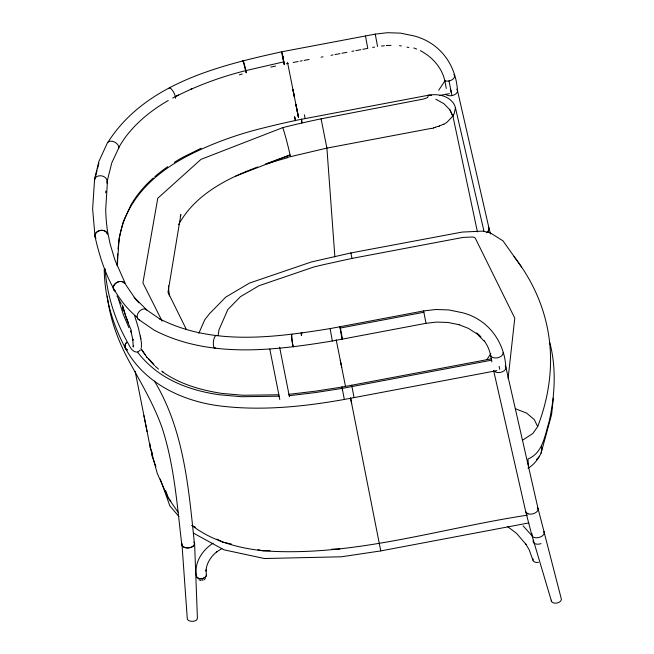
<?xml version="1.0" encoding="UTF-8"?>
<svg xmlns="http://www.w3.org/2000/svg" width="654" height="654" viewBox="0 0 654 654"><rect width="100%" height="100%" fill="white"/><g stroke="black" fill="none" stroke-linecap="round" stroke-linejoin="round"><path stroke-width="0.98" d="M528.342 465.354L527.974 459.002C542.984 452.936 544.725 435.482 549.041 422.026C554.813 396.038 556.636 368.554 549.785 342.598M496.893 370.622L344.331 399.455L341.993 387.021M94.478 180.978L92.631 208.945L95.018 236.544C101.738 266.431 112.913 297.251 137.209 317.386M117.262 265.761L119.126 238.326L123.295 221.608L131.029 204.865A141.37 88.388 -11.2 0 1 153.363 177.945M342.418 338.862L340.186 326.975M553.325 398.147L551.608 414.505L541.079 453.14C538.111 459.157 533.909 464.871 527.974 468.223M282.651 56.031L284.228 64.051L281.923 51.756L375.241 34.122L387.544 32.7L400.501 33.133L414.211 35.962C439.897 42.812 455.846 64.542 457.473 90.546L489.045 228.426L488.873 230.012L487.745 231.696M508.093 378.552L514.772 318.138L475.147 237.876L472.997 236.969L462.958 237.435L351.975 258.412L323.599 264.649L314.043 266.93L258.976 285.724L240.451 296.679L227.829 309.587L219.025 329.681L218.158 335.363M141.354 347.544L141.452 343.203L140.635 337.766M221.951 548.51L216.368 552.107L216.932 551.657C210.964 556.423 206.402 563.29 205.961 571.073L206.108 569.904L206.329 575.822C204.563 578.847 199.862 579.771 197.099 577.613L196.511 576.485A43.131 33.656 -9.9 0 1 213.196 543.098M105.654 192.824L105.883 191.05M206.476 574.604L206.312 575.872C204.498 578.855 199.805 579.787 197.058 577.572L196.511 576.485M120.745 231.205A181.837 113.69 -11.2 0 1 128.634 210.424C143.005 182.777 169.648 163.982 197.336 151.09A231.769 144.91 -11.2 0 1 258.526 129.165L269.244 126.484A593.35 370.99 -11.2 0 1 298.919 119.756L428.435 95.231C436.913 93.636 446.878 95.271 452.666 102.188A21.974 17.143 -9.9 0 1 455.446 107.828L454.334 113.019A41.398 26.209 -5.9 0 1 453.623 114.957M107.035 183.357L107.264 181.861M544.218 532.397L538.079 508.771L505.885 367.344C504.414 341.568 488.097 319.422 462.664 312.776L448.938 309.939L435.973 309.497L423.653 310.928L330.278 328.57L330.352 329.935L332.346 341.004L425.983 323.321L436.668 322.079L447.925 322.463L459.133 324.686L458.315 324.409L468.493 328.422L477.224 334.08L484.034 340.979M332.396 340.75L332.346 341.004C273.683 350.585 209.255 358.58 154.344 330.262L137.929 318.972M541.079 453.14L541.765 449.543L541.512 446.012M94.536 179.163L98.942 161.309L107.084 143.569A6.344 4.357 29.6 0 1 114.123 141.828A6.344 4.357 29.6 0 1 118.652 148.556M94.683 180.038L97.005 170.62M97.471 168.732L98.868 163.083M180.226 216.417L180.864 214.545L167.996 292.281L186.48 329.69M443.968 124.285L447.164 122.077L453.263 115.619M198.816 333.295L204.759 319.741L209.558 313.667L225.728 297.137L249.452 283.1L311.361 261.968L350.822 252.959L462.157 232.072L482.848 231.115L490.443 232.971L502.959 240.819L521.573 267.053M487.05 359.398L490.647 353.904M438.703 90.277L444.859 80.924C441.973 67.615 432.212 56.865 420.326 50.669M477.412 231.843L452.944 116.248L449.936 109.872L443.878 103.667L435.817 99.204M133.187 346.219L133.669 345.525L133.261 347.07L132.787 339.205L132.983 340.219L130.767 330.523M108.057 142.09C145.253 83.777 218.174 65.792 281.531 51.838L284.106 64.182M514.044 256.597A411.848 257.504 -11.2 0 1 537.694 426.588L532.806 433.504L522.383 440.322M205.446 578.52L203.746 580.082M140.365 349.955L138.027 351.95M536.533 459.648L539.329 456.582M427.757 97.454L427.79 97.005A18.516 11.576 -11.2 0 0 428.411 95.231M172.656 98.035L178.542 94.961M257.692 166.999C227.608 178.092 196.143 194.083 179.564 222.916A155.538 97.176 -12.3 0 0 178.632 224.649M201.146 148.237L183.079 157.173A141.37 88.388 -11.2 0 0 174.324 162.315M190.837 89.132L192.407 88.437M235.792 176.081L290.057 154.965L265.205 164.105M427.512 97.577A8.886 5.559 -11.2 0 1 426.776 97.896L426.007 98.19A19.947 12.475 -11.2 0 1 425.108 98.501L424.111 98.811A31.327 19.587 -11.2 0 1 423.007 99.122L321.081 118.832A588.543 367.981 -11.2 0 0 301.878 123.026A591.633 369.911 -11.2 0 0 287.547 126.426L282.79 127.612L201.007 159.347L157.761 198.276L142.915 282.888L162.143 321.179M438.466 126.451L439.545 126.091M239.315 74.826L242.25 74.008M286.902 157.516L326.902 148.098L431.526 128.339M433.504 127.865L435.499 127.342M270.797 67.092L275.555 66.054M301.502 119.216L301.878 123.026L301.6 119.2M283.787 61.86L245.896 70.583A220.136 137.634 -11.2 0 0 175.362 96.718M286.239 63.773L288.226 63.397M293.196 62.457L298.167 61.517M300.161 61.149L302.148 60.773M304.135 60.397L309.113 59.457M321.04 57.2L323.035 56.824M330.989 55.32L332.976 54.944M334.962 54.568L339.941 53.628M341.928 53.252L346.898 52.312M351.868 51.372L353.863 50.996M355.85 50.62L360.82 49.679M362.815 49.303L367.785 48.371L365.455 35.978M372.674 47.44L374.628 47.072M439.414 95.533L449.404 93.653M423.653 310.928L423.857 312.269L340.113 328.087L342.042 339.173M342.524 390.176L342.001 387.062L491.571 358.801M491.775 360.141L342.14 388.411L315.179 392.596L289.166 395.695M527.288 515.172C439.635 528.465 352.506 557.339 262.892 550.758C237.737 547.995 212.272 541.128 191.933 525.473M193.527 533.182L223.97 549.826L264.429 558.524L341.396 556.791L380.775 550.913L528.824 522.938M340.047 328.095L339.974 326.738L340.186 327.507M341.666 387.111L315.318 391.198L288.684 394.354M343.783 399.545C303.031 406.78 261.191 411.006 219.932 405.938C182.515 401.245 144.215 383.244 125.715 348.754C112.602 324.4 104.517 297.112 104.239 269.342M330.278 328.57C274.026 337.677 212.198 345.835 159.462 318.751M381.446 46.066L384.364 45.731M386.301 45.51L391.059 45.371M269.979 550.594L262.892 550.758L257.954 549.695M331.758 549.205L339.859 549.025M278.89 394.779L242.961 395.269L221.837 393.414C200.868 390.136 179.817 384.184 162.331 371.717M279.209 396.21L241.547 396.725L219.924 394.82A146.324 91.486 -11.2 0 1 154.777 369.608L152.014 367.319A192.554 120.393 -11.2 0 1 137.258 351.746M428.435 95.231L431.526 95.312M136.531 352.13C131.544 351.615 129.794 346.097 127.555 342.353M399.496 45.657L401.36 46.025M406.96 47.137L408.824 47.505M231.312 543.973L222.434 542.06L217.063 539.125M201.048 580.589L198.93 579.755M413.835 47.963L416.672 49.058M515.793 408.905L526.462 413.026L534.212 419.476L537.662 426.588M191.99 525.407L195.571 527.369M493.647 370.695L525.71 511.551L526.388 512.842L527.982 513.807M507.545 526.593L516.521 533.321L526.004 544.365L525.742 544.005L529.143 549.712L532.928 560.159M134.095 297.284L146.913 310.102L160.81 319.667M161.759 371.071L163.402 372.24M155.268 366.24L158.472 369.101M523.077 525.849L531.465 535.168M138.942 302.81L135.582 299.164L125.985 285.03L114.916 260.006L110.085 243.836L107.55 231.377A438.989 274.476 -11.2 0 1 105.711 209.411L107.558 179.695L111.76 162.944L119.543 146.194A141.248 88.315 -11.2 0 1 168.242 100.512M150.42 361.212L154.581 365.529M146.839 357.166L153.69 364.343M170.89 501.119L168.282 498.054L157.213 473.283L150.257 447.475L135.157 371.317M178.943 516.57L169.819 505.82L160.295 479.104M178.019 512.188L168.282 498.054L165.56 490.418M140.888 348.427L147.076 357.566M116.968 295.927L121.391 304.118M126.77 340.914C114.475 318.792 106.847 294.055 105.122 268.778M154.45 381.143C183.97 429.94 188.63 488.097 194.41 543.417A6.344 3.736 -5 0 1 187.592 547.938A6.344 3.736 -5 0 1 182.025 543.515M130.767 331.357L131.585 332.927M449.919 109.872L452.887 116.322M128.912 327.687L123.41 314.811L118.341 298.755M128.511 323.051L125.748 316.332L122.47 305.099M152.635 454.154L150.257 447.475L149.93 443.518M155.881 466.694L151.793 455.241L151.785 453.206M134.683 315.874L138.427 328.071L140.823 338.788M551.518 601.386L532.086 535.896M489.045 228.418L490.516 234.026M531.874 535.25L525.71 511.551M455.446 107.828L484.058 231.557M377.562 46.516L375.241 34.122M284.22 64.035L284.089 63.373L284.245 64.149M342.001 387.062L342.173 387.838M351.975 258.412L350.822 252.959L350.912 253.466M451.227 92.5L450.516 88.919M499.713 369.281L499.141 366.395M202.037 578.667L202.413 580.327M321.081 118.832L326.894 148.041L334.873 256.916M340.268 360.215L341.723 367.532M345.541 386.628L336.197 339.737M449.004 80.892L451.914 95.598M491.873 361.907L490.525 355.081A57.086 44.546 -9.9 0 0 484.009 340.538M287.531 62.392L298.379 117.001M294.717 117.082L295.436 120.802M380.775 550.913L350.536 397.869L351.68 403.682M283.697 61.402L283.623 61.035M284.089 63.373L284.188 63.879M279.618 347.209L289.411 396.643M269.8 349.064L279.789 399.488M143.945 415.674L147.093 431.575M122.363 306.759L123.148 310.732M305.132 118.529L304.412 114.793M295.355 120.377L294.635 116.641M282.773 56.645L283.141 58.566L282.79 56.759M444.859 80.924L446.29 88.47M140.308 336.066L140.487 336.99M282.438 54.879L282.888 57.282M423.857 312.269L425.967 323.076M107.73 299.491C110.632 320.346 118.088 340.391 127.865 358.972C140.136 381.552 153.641 403.649 162.159 428.018C174.438 465.738 177.136 505.779 181.828 544.929M107.321 296.074L107.624 298.633M354.01 397.379L351.697 385.231M243.092 61.509L243.043 60.699L246.166 72.921A6.344 0.417 75.8 0 0 244.506 64.82A6.344 0.417 75.8 0 0 243.051 61.517M194.59 543.376L197.402 617.842L197.009 619.526A5.093 2.869 -1.4 0 1 191.573 621.308A5.093 2.869 -1.4 0 1 187.289 618.847L182.016 544.905A6.344 3.736 -5 0 0 190.15 547.611A6.344 3.736 -5 0 0 193.903 542.068M168.479 285.806L168.544 287.76A394.109 246.386 -11.6 0 0 169.427 295.968M154.777 176.703A141.37 88.388 -11.2 0 1 167.669 166.705M282.79 127.612A22.841 1.447 75.9 0 1 290.409 156.592M267.241 163.876A205.004 127.759 -12.1 0 1 287.032 157.884M433.586 128.037A54.911 31.163 -8.2 0 1 431.591 128.511M438.344 126.279A43.18 25.089 -8 0 1 435.401 127.162M443.772 124.105A29.978 18.042 -7.4 0 1 439.374 125.862M453.508 114.949A35.7 22.62 -5.8 0 1 453.189 115.611M152.21 362.578A182.18 113.902 -11.2 0 1 148.81 358.972M145.67 355.261A182.18 113.902 -11.2 0 1 141.436 349.498M131.274 330.295A428.468 267.903 -11.2 0 1 122.788 306.595M120.54 232.072A181.837 113.69 -11.2 0 0 119.363 238.138L119.11 239.863A428.125 267.682 -11.2 0 0 118.055 248.97M117.319 265.598A428.125 267.682 -11.2 0 1 117.671 253.875M139.416 319.986A6.344 4.423 -50 0 1 138.754 312.04A6.344 4.423 -50 0 1 146.913 310.094M115.161 291.136A6.344 4.864 -28 0 1 115.562 283.378A6.344 4.864 -28 0 1 124.53 283.076M215.722 347.903A6.344 2.175 -84.2 0 1 213.343 342.606A6.344 2.175 -84.2 0 1 216.343 335.616M293.54 346.506A6.344 0.515 82.5 0 1 292.174 341.2A6.344 0.515 82.5 0 1 291.839 334.259A6.344 0.556 82.8 0 0 292.134 341.2A6.344 0.556 82.8 0 0 293.523 346.514M301.886 333.18A6.344 0.556 82.8 0 0 301.437 335.649A6.344 0.515 82.5 0 1 301.837 333.188M95.778 238.097A6.344 4.946 -9.3 0 1 99.114 230.69A6.344 4.946 -9.3 0 1 107.46 234.091A6.344 4.954 -10.5 0 0 99.13 230.797A6.344 4.954 -10.5 0 0 95.803 238.244M115.096 291.144A6.344 4.864 -28 0 1 115.496 283.386A6.344 4.864 -28 0 1 124.473 283.084M169.084 88.11A6.344 2.052 62.9 0 1 173.073 91.29A6.344 2.052 62.9 0 1 175.485 98.288M94.454 180.978A6.344 4.84 8 0 1 100.92 175.762A6.344 4.84 8 0 1 106.855 182.041M541.046 543.613A6.344 3.777 -14.8 0 1 534.939 543.662A6.344 3.777 -14.8 0 1 533.329 540.147M538.463 562.342A5.077 3.172 -11.2 0 1 533.124 558.843M532.07 533.77A6.344 3.777 -14.8 0 0 538.079 537.678A6.344 3.777 -14.8 0 0 544.005 531.751L561.181 598.41A5.101 3.188 -11.2 0 1 556.816 603.053A5.101 3.188 -11.2 0 1 551.338 600.151M537.408 507.488A6.344 3.81 -14.3 0 1 534.776 513.145A6.344 3.81 -14.3 0 1 526.38 512.842M505.199 365.995A6.344 3.949 -11.2 0 1 502.574 371.709A6.344 3.949 -11.2 0 1 494.105 371.047M502.991 352.727A6.344 3.965 -11.2 0 1 496.263 357.967A6.344 3.965 -11.2 0 1 490.713 353.561M476.643 332.894A57.086 44.546 -9.9 0 1 480.927 336.859M453.86 74.474A6.344 3.973 -11.3 0 1 452.323 79.633A6.344 3.973 -11.3 0 1 444.401 80.622M456.786 89.197A6.344 3.932 -11.2 0 1 454.162 94.895A6.344 3.932 -11.2 0 1 445.693 94.241M488.35 227.028A6.344 4.112 -14.5 0 1 486.519 232.661M298.428 117.074L295.87 104.321L298.42 117.074M294.414 97.005L292.951 89.696L294.414 97.005M127.154 341.887A6.344 4.864 -28 0 0 127.375 349.972A6.344 4.864 -28 0 1 127.089 341.895"/></g></svg>
